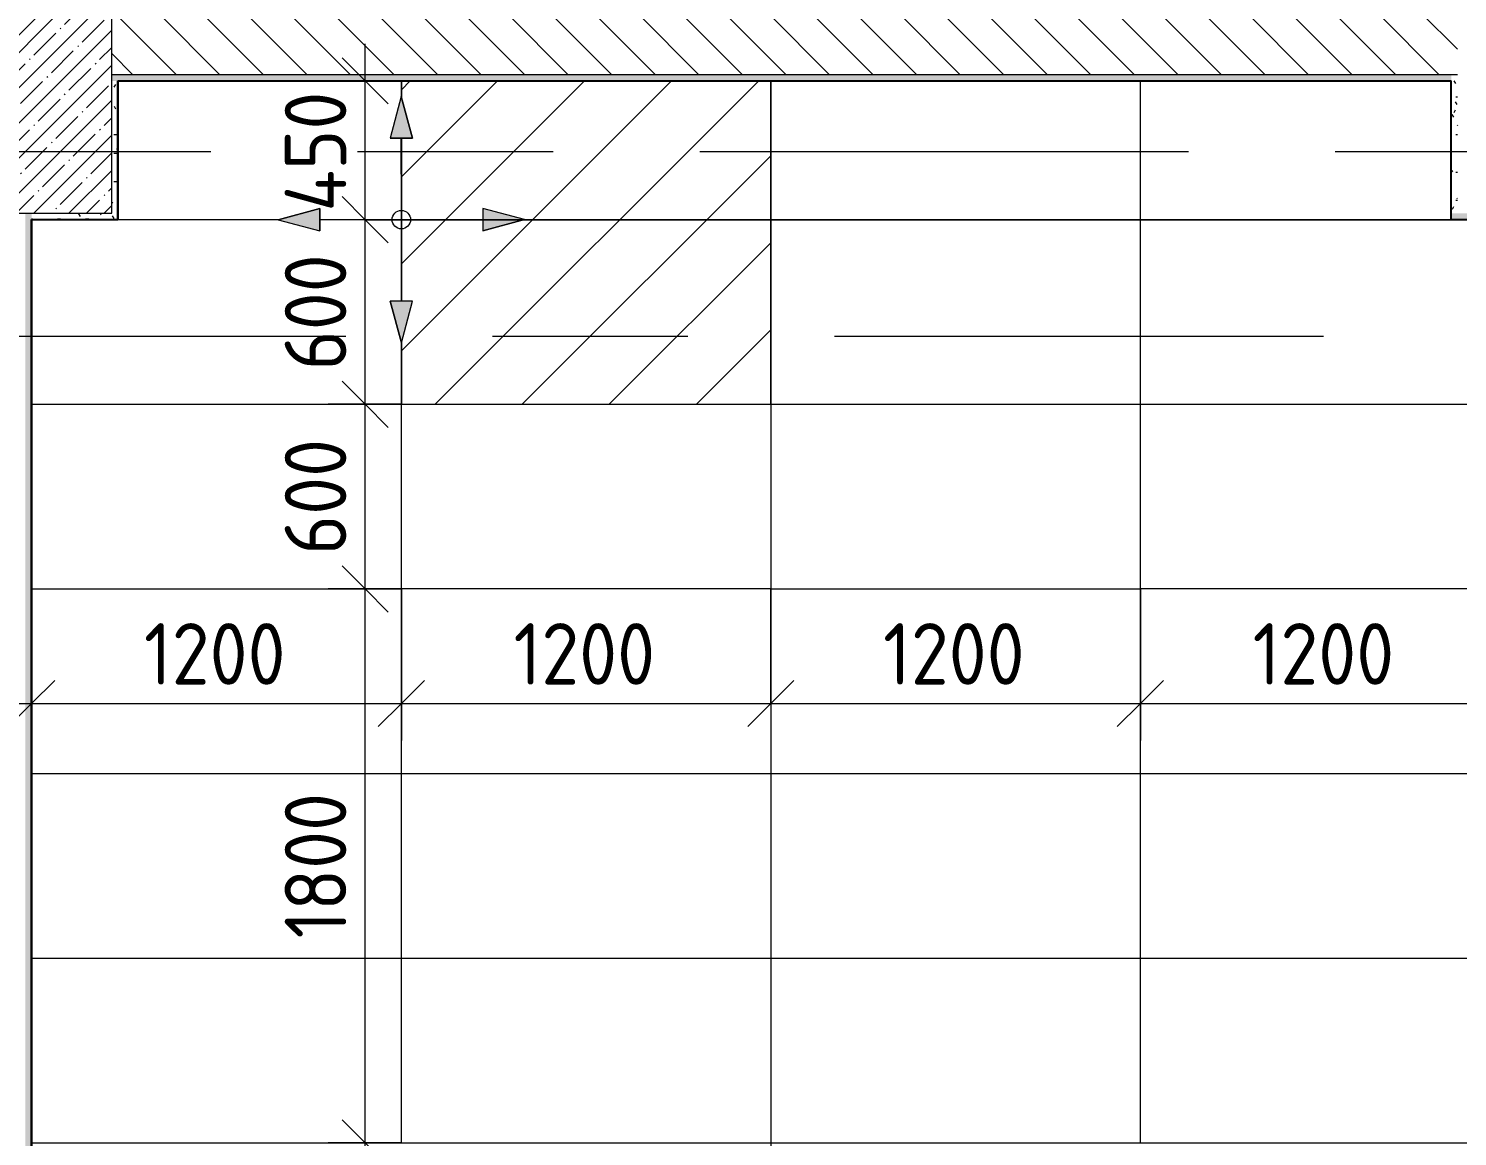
# Model space of a CAD drawing. Header units: millimetres. Extents: x 35378 to 237579, y -8553 to 29000.
# Drawn here: x 75710 to 80350, y 7900 to 11500 of the extents above; entities that cross this region are included whole.
import ezdxf

# ---------------------------------------------------------------- set-up
doc = ezdxf.new("R2010")
doc.units = ezdxf.units.MM
doc.linetypes.add('Осевая', pattern=[3175, 635, -476.25, 1587.5, -476.25])
for name, color, linetype, lineweight in [('A-ANNO-DIMS', 7, 'Continuous', 9), ('A-ANNO-DIMS-100', 7, 'Continuous', 9), ('A-CLNG', 7, 'Continuous', 9), ('A-CLNG-PATT', 7, 'Continuous', 9), ('A-DETL', 7, 'Continuous', 9), ('A-DETL-GENF', 7, 'Continuous', 9), ('A-WALL', 7, 'Continuous', 9), ('I-WALL', 7, 'Continuous', 9), ('S-COLS', 7, 'Continuous', 9), ('Оси-2', 7, 'Осевая', 9)]:
    doc.layers.add(name, color=color, linetype=linetype, lineweight=lineweight)
for name, color, linetype, lineweight, true_color in [('A-DETL-GENF-2', 7, 'Continuous', 9, 0x004000), ('A-WALL-3', 7, 'Continuous', 25, 0x3c3c3c), ('A-WALL-FNSH-2', 7, 'Continuous', 13, 0x3c3c3c)]:
    doc.layers.add(name, color=color, linetype=linetype, lineweight=lineweight, true_color=true_color)
doc.styles.add('ISOCPEUR_1', font='isocpeur.ttf', dxfattribs={"width": 0.9, "height": 200})
doc.dimstyles.new('ISO-2_0_0_9К_Средний_округл2', dxfattribs={"dimscale": 304.8, "dimtxt": 199.196235, "dimasz": 0.492126, "dimexe": 0.393701, "dimexo": 0, "dimgap": 0, "dimtad": 1, "dimdec": 0, "dimrnd": 10, "dimzin": 0, "dimdsep": 46, "dimtxsty": 'ISOCPEUR_1', "dimblk1": 'OBLIQUE', "dimblk2": 'OBLIQUE', "dimsah": 1, "dimcen": 0.09, "dimdle": 0.393701, "dimazin": 0, "dimtfac": 1, "dimtdec": 4, "dimtix": 1, "dimtmove": 0, "dimatfit": 3, "dimfxl": 1, "dimtvp": 1, "dimtolj": 1, "dimtzin": 0, "dimarcsym": 2})
pattern_1 = [(0, (0, 0), (121.92, 30.48), [10.058, -81.382, 10.058, -81.382, -487.68]), (0, (0, 0), (121.92, 30.48), [-182.88, 10.058, -172.822, 10.058, -81.382, -213.36]), (0, (0, 0), (121.92, 30.48), [-457.2, 10.058, -50.902, 10.058, -142.342]), (120, (45.72, 15.24), (-87.356454, 90.345817), [10.058, -81.382, 10.058, -81.382, -487.68]), (120, (45.72, 15.24), (-87.356454, 90.345817), [-182.88, 10.058, -172.822, 10.058, -81.382, -213.36]), (120, (45.72, 15.24), (-87.356454, 90.345817), [-457.2, 10.058, -50.902, 10.058, -142.342]), (240, (60.96, 76.2), (-34.563546, -120.825817), [10.058, -81.382, 10.058, -81.382, -487.68]), (240, (60.96, 76.2), (-34.563546, -120.825817), [-182.88, 10.058, -172.822, 10.058, -81.382, -213.36]), (240, (60.96, 76.2), (-34.563546, -120.825817), [-457.2, 10.058, -50.902, 10.058, -142.342])]

# ---------------------------------------------------------------- blocks, each defined once
blk = doc.blocks.new('BSC_Колонна _Прямоугольная - 650х500-23287315-План потолков с обозначением видов отделки и геометрии 1 этажа в осях 12-23')
at = {"layer": 'S-COLS'}
h = blk.add_hatch(dxfattribs=at)
h.set_pattern_fill('FP_34', color=256, style=0, pattern_type=2)
h.set_pattern_definition([(135, (11225, -75730), (-57.02463, -57.02463), []), (135, (11225, -75672.975), (-57.02463, -57.02463), [100.806, -20.161, 3.353, -16.808])])
h.paths.add_polyline_path([(325, -250), (325, 250), (-325, 250), (-325, -250)])
for p, q in [((325, 250), (-325, 250)), ((-325, 250), (-325, -250)), ((325, -250), (325, 250)), ((-325, -250), (325, -250))]:
    blk.add_line(p, q, dxfattribs=at)
blk = doc.blocks.new('Начало раскладки_красным - Начало раскладки_красным-26102174-План потолков с обозначением видов отделки и геометрии 1 этажа в осях 12-23')
at = {"layer": 'A-DETL-GENF'}
for points in [[(-36.2, 264.8), (36.2, 264.8), (0, 400)], [(-264.8, -36.2), (-264.8, 36.2), (-400, 0)], [(264.8, -36.2), (400, 0), (264.8, 36.2)], [(0, -400), (36.2, -264.8), (-36.2, -264.8)]]:
    blk.add_hatch(color=256, dxfattribs=at).paths.add_polyline_path(points)
for p, q in [((0, 400), (-36.2, 264.8)), ((0, 400), (-36.2, 264.8)), ((36.2, 264.8), (0, 400)), ((0, 400), (36.2, 264.8)), ((-36.2, 264.8), (36.2, 264.8)), ((-36.2, 264.8), (36.2, 264.8)), ((0, 30), (0, 264.8)), ((-264.8, 36.2), (-400, 0)), ((-400, 0), (-264.8, 36.2)), ((-400, 0), (-264.8, -36.2)), ((-400, 0), (-264.8, -36.2)), ((-264.8, -36.2), (-264.8, 36.2)), ((-264.8, 36.2), (-264.8, -36.2)), ((-30, 0), (-264.8, 0)), ((30, 0), (264.8, 0)), ((400, 0), (264.8, 36.2)), ((264.8, 36.2), (264.8, -36.2)), ((400, 0), (264.8, 36.2)), ((264.8, 36.2), (264.8, -36.2)), ((400, 0), (264.8, -36.2)), ((0, -30), (0, -264.8)), ((264.8, -36.2), (400, 0)), ((36.2, -264.8), (-36.2, -264.8)), ((-36.2, -264.8), (0, -400)), ((0, -400), (-36.2, -264.8)), ((-36.2, -264.8), (36.2, -264.8)), ((0, -400), (36.2, -264.8)), ((0, -400), (36.2, -264.8))]:
    blk.add_line(p, q, dxfattribs=at)
blk.add_circle((0, 0), 30, dxfattribs=at)
blk = doc.blocks.new('DIMBLOCK61-План потолков с обозначением видов отделки и геометрии 1 этажа в осях 12-23')
at = {"layer": 'A-ANNO-DIMS-100', "lineweight": 20}
for p, q in [((76803.2, 7879.1), (76728.2, 7954.1)), ((76803.2, 7879.1), (76878.2, 7804.1)), ((76803.2, 7279.1), (76728.2, 7354.1)), ((76803.2, 7279.1), (76878.2, 7204.1))]:
    blk.add_line(p, q, dxfattribs=at)
at = {"layer": 'A-ANNO-DIMS-100'}
for p, q in [((76920.5, 7879.1), (76683.2, 7879.1)), ((76803.2, 7279.1), (76803.2, 7879.1)), ((76803.2, 7879.1), (76920.5, 7879.1)), ((76920.5, 7279.1), (76683.2, 7279.1)), ((76803.2, 7279.1), (76920.5, 7279.1))]:
    blk.add_line(p, q, dxfattribs=at)
at = {"layer": 'A-ANNO-DIMS-100', "color": 0, "insert": (76541.9, 7389.5), "char_height": 200, "width": 455.087, "attachment_point": 1, "rotation": 90, "line_spacing_factor": 1.149209, "style": 'ISOCPEUR_1'}
blk.add_mtext('600', dxfattribs=at)
blk = doc.blocks.new('_Oblique')
at = {"color": 0, "linetype": 'ByBlock', "lineweight": -2}
blk.add_line((-0.5, -0.5), (0.5, 0.5), dxfattribs=at)
blk = doc.blocks.new('DIMBLOCK62-План потолков с обозначением видов отделки и геометрии 1 этажа в осях 12-23')
at = {"layer": 'A-ANNO-DIMS-100', "lineweight": 20}
for p, q in [((76803.2, 9679.1), (76728.2, 9754.1)), ((76803.2, 9679.1), (76878.2, 9604.1)), ((76803.2, 7879.1), (76728.2, 7954.1)), ((76803.2, 7879.1), (76878.2, 7804.1))]:
    blk.add_line(p, q, dxfattribs=at)
at = {"layer": 'A-ANNO-DIMS-100'}
for p, q in [((76920.5, 9679.1), (76683.2, 9679.1)), ((76803.2, 7879.1), (76803.2, 9679.1)), ((76803.2, 9679.1), (76920.5, 9679.1)), ((76920.5, 7879.1), (76683.2, 7879.1)), ((76803.2, 7879.1), (76920.5, 7879.1))]:
    blk.add_line(p, q, dxfattribs=at)
at = {"layer": 'A-ANNO-DIMS-100', "color": 0, "insert": (76541.9, 8543.5), "char_height": 200, "width": 565.411, "attachment_point": 1, "rotation": 90, "line_spacing_factor": 1.149209, "style": 'ISOCPEUR_1'}
blk.add_mtext('1800', dxfattribs=at)
blk = doc.blocks.new('DIMBLOCK63-План потолков с обозначением видов отделки и геометрии 1 этажа в осях 12-23')
at = {"layer": 'A-ANNO-DIMS-100', "lineweight": 20}
for p, q in [((76803.2, 10279.1), (76728.2, 10354.1)), ((76803.2, 10279.1), (76878.2, 10204.1)), ((76803.2, 9679.1), (76728.2, 9754.1)), ((76803.2, 9679.1), (76878.2, 9604.1))]:
    blk.add_line(p, q, dxfattribs=at)
at = {"layer": 'A-ANNO-DIMS-100'}
for p, q in [((76920.5, 10279.1), (76683.2, 10279.1)), ((76803.2, 9679.1), (76803.2, 10279.1)), ((76803.2, 10279.1), (76920.5, 10279.1)), ((76920.5, 9679.1), (76683.2, 9679.1)), ((76803.2, 9679.1), (76920.5, 9679.1))]:
    blk.add_line(p, q, dxfattribs=at)
at = {"layer": 'A-ANNO-DIMS-100', "color": 0, "insert": (76541.9, 9789.5), "char_height": 200, "width": 455.087, "attachment_point": 1, "rotation": 90, "line_spacing_factor": 1.149209, "style": 'ISOCPEUR_1'}
blk.add_mtext('600', dxfattribs=at)
blk = doc.blocks.new('DIMBLOCK64-План потолков с обозначением видов отделки и геометрии 1 этажа в осях 12-23')
at = {"layer": 'A-ANNO-DIMS-100', "lineweight": 20}
for p, q in [((76803.2, 10879), (76728.2, 10954)), ((76803.2, 10879), (76878.2, 10804)), ((76803.2, 10279.1), (76728.2, 10354.1)), ((76803.2, 10279.1), (76878.2, 10204.1))]:
    blk.add_line(p, q, dxfattribs=at)
at = {"layer": 'A-ANNO-DIMS-100'}
for p, q in [((80329, 10879), (76683.2, 10879)), ((76803.2, 10279.1), (76803.2, 10879)), ((76803.2, 10879), (80329, 10879)), ((76920.5, 10279.1), (76683.2, 10279.1)), ((76803.2, 10279.1), (76920.5, 10279.1))]:
    blk.add_line(p, q, dxfattribs=at)
at = {"layer": 'A-ANNO-DIMS-100', "color": 0, "insert": (76541.9, 10389.4), "char_height": 200, "width": 455.087, "attachment_point": 1, "rotation": 90, "line_spacing_factor": 1.149209, "style": 'ISOCPEUR_1'}
blk.add_mtext('600', dxfattribs=at)
blk = doc.blocks.new('DIMBLOCK65-План потолков с обозначением видов отделки и геометрии 1 этажа в осях 12-23')
at = {"layer": 'A-ANNO-DIMS-100'}
for p, q in [((76803.2, 10879), (76803.2, 11450)), ((76697.1, 11330), (76923.2, 11330)), ((76803.2, 11330), (76697.1, 11330)), ((80329, 10879), (76683.2, 10879)), ((76803.2, 10879), (80329, 10879))]:
    blk.add_line(p, q, dxfattribs=at)
at = {"layer": 'A-ANNO-DIMS-100', "lineweight": 20}
for p, q in [((76803.2, 11330), (76728.2, 11405)), ((76803.2, 11330), (76878.2, 11255)), ((76803.2, 10879), (76728.2, 10954)), ((76803.2, 10879), (76878.2, 10804))]:
    blk.add_line(p, q, dxfattribs=at)
at = {"layer": 'A-ANNO-DIMS-100', "color": 0, "insert": (76541.9, 10905.3), "char_height": 200, "width": 478.071, "attachment_point": 1, "rotation": 90, "line_spacing_factor": 1.149209, "style": 'ISOCPEUR_1'}
blk.add_mtext('450', dxfattribs=at)
blk = doc.blocks.new('DIMBLOCK87-План потолков с обозначением видов отделки и геометрии 1 этажа в осях 12-23')
at = {"layer": 'A-ANNO-DIMS-100'}
for p, q in [((76920.5, 9679.1), (76920.5, 9186.7)), ((76920.5, 9306.7), (76920.5, 9679.1)), ((75720, 9412.8), (75720, 9186.7)), ((75720, 9306.7), (75720, 9412.8)), ((75600, 9306.7), (76920.5, 9306.7))]:
    blk.add_line(p, q, dxfattribs=at)
at = {"layer": 'A-ANNO-DIMS-100', "lineweight": 20}
for p, q in [((75720, 9306.7), (75795, 9381.7)), ((76920.5, 9306.7), (76995.5, 9381.7)), ((75720, 9306.7), (75645, 9231.7)), ((76920.5, 9306.7), (76845.5, 9231.7))]:
    blk.add_line(p, q, dxfattribs=at)
at = {"layer": 'A-ANNO-DIMS-100', "color": 0, "insert": (76084.7, 9568), "char_height": 200, "width": 565.411, "attachment_point": 1, "line_spacing_factor": 1.149209, "style": 'ISOCPEUR_1'}
blk.add_mtext('1200', dxfattribs=at)
blk = doc.blocks.new('DIMBLOCK88-План потолков с обозначением видов отделки и геометрии 1 этажа в осях 12-23')
at = {"layer": 'A-ANNO-DIMS-100'}
for p, q in [((76920.5, 9679.1), (76920.5, 9186.7)), ((76920.5, 9306.7), (76920.5, 9679.1)), ((78120.5, 9679.1), (78120.5, 9186.7)), ((78120.5, 9306.7), (78120.5, 9679.1)), ((76920.5, 9306.7), (78120.5, 9306.7))]:
    blk.add_line(p, q, dxfattribs=at)
at = {"layer": 'A-ANNO-DIMS-100', "lineweight": 20}
for p, q in [((76920.5, 9306.7), (76995.5, 9381.7)), ((78120.5, 9306.7), (78195.5, 9381.7)), ((76920.5, 9306.7), (76845.5, 9231.7)), ((78120.5, 9306.7), (78045.5, 9231.7))]:
    blk.add_line(p, q, dxfattribs=at)
at = {"layer": 'A-ANNO-DIMS-100', "color": 0, "insert": (77284.9, 9568), "char_height": 200, "width": 565.411, "attachment_point": 1, "line_spacing_factor": 1.149209, "style": 'ISOCPEUR_1'}
blk.add_mtext('1200', dxfattribs=at)
blk = doc.blocks.new('DIMBLOCK89-План потолков с обозначением видов отделки и геометрии 1 этажа в осях 12-23')
at = {"layer": 'A-ANNO-DIMS-100'}
for p, q in [((78120.5, 9679.1), (78120.5, 9186.7)), ((78120.5, 9306.7), (78120.5, 9679.1)), ((79320.5, 9679.1), (79320.5, 9186.7)), ((79320.5, 9306.7), (79320.5, 9679.1)), ((78120.5, 9306.7), (79320.5, 9306.7))]:
    blk.add_line(p, q, dxfattribs=at)
at = {"layer": 'A-ANNO-DIMS-100', "lineweight": 20}
for p, q in [((78120.5, 9306.7), (78195.5, 9381.7)), ((79320.5, 9306.7), (79395.5, 9381.7)), ((78120.5, 9306.7), (78045.5, 9231.7)), ((79320.5, 9306.7), (79245.5, 9231.7))]:
    blk.add_line(p, q, dxfattribs=at)
at = {"layer": 'A-ANNO-DIMS-100', "color": 0, "insert": (78484.9, 9568), "char_height": 200, "width": 565.411, "attachment_point": 1, "line_spacing_factor": 1.149209, "style": 'ISOCPEUR_1'}
blk.add_mtext('1200', dxfattribs=at)
blk = doc.blocks.new('DIMBLOCK90-План потолков с обозначением видов отделки и геометрии 1 этажа в осях 12-23')
at = {"layer": 'A-ANNO-DIMS-100'}
for p, q in [((79320.5, 9679.1), (79320.5, 9186.7)), ((79320.5, 9306.7), (79320.5, 9679.1)), ((80520.5, 9679.1), (80520.5, 9186.7)), ((80520.5, 9306.7), (80520.5, 9679.1)), ((79320.5, 9306.7), (80520.5, 9306.7))]:
    blk.add_line(p, q, dxfattribs=at)
at = {"layer": 'A-ANNO-DIMS-100', "lineweight": 20}
for p, q in [((79320.5, 9306.7), (79395.5, 9381.7)), ((80520.5, 9306.7), (80595.5, 9381.7)), ((79320.5, 9306.7), (79245.5, 9231.7)), ((80520.5, 9306.7), (80445.5, 9231.7))]:
    blk.add_line(p, q, dxfattribs=at)
at = {"layer": 'A-ANNO-DIMS-100', "color": 0, "insert": (79684.9, 9568), "char_height": 200, "width": 565.411, "attachment_point": 1, "line_spacing_factor": 1.149209, "style": 'ISOCPEUR_1'}
blk.add_mtext('1200', dxfattribs=at)

msp = doc.modelspace()

# ---------------------------------------------------------------- hatches: boundary and pattern name
at = {"layer": 'A-CLNG-PATT'}
h = msp.add_hatch(dxfattribs=at)
h.set_pattern_fill('FP_59', color=256, style=0, pattern_type=2)
h.set_pattern_definition([(180, (76920.5, 9679), (-7e-14, -600), []), (270, (76920.5, 9679), (1200, 7e-14), [])])
h.paths.add_polyline_path([(84459, 4071), (84459, 10879), (80329, 10879), (80329, 11329), (76001, 11329), (76001, 10879), (75721, 10879), (75721, 4071), (84179, 4071)])
h.paths.add_polyline_path([(81720.5, 4879.1), (81720.5, 5479.1), (82920.5, 5479.1), (82920.5, 4879.1)])
h.paths.add_polyline_path([(79369.6, 4879.1), (79320.5, 4879.1), (79320.5, 5479.1), (80520.5, 5479.1), (80520.5, 4879.1)])
h.paths.add_polyline_path([(78120.5, 4879.1), (76920.5, 4879.1), (76920.5, 5479.1), (78120.5, 5479.1)])
h.paths.add_polyline_path([(82920.5, 7279.1), (81720.5, 7279.1), (81720.5, 7879.1), (82920.5, 7879.1)])
h.paths.add_polyline_path([(79369.6, 7279.1), (79320.5, 7279.1), (79320.5, 7879.1), (80520.5, 7879.1), (80520.5, 7279.1)])
h.paths.add_polyline_path([(76920.5, 7279.1), (76920.5, 7879.1), (78120.5, 7879.1), (78120.5, 7279.1)])
h.paths.add_polyline_path([(82305.4, 9679.1), (81720.5, 9679.1), (81720.5, 10279.1), (82920.5, 10279.1), (82920.5, 9679.1)])
h.paths.add_polyline_path([(79369.6, 9679.1), (79320.5, 9679.1), (79320.5, 10279.1), (80520.5, 10279.1), (80520.5, 9679.1)])
h.paths.add_polyline_path([(78120.5, 9679.1), (76920.5, 9679.1), (76920.5, 10279.1), (78120.5, 10279.1)])
h.paths.add_polyline_path([(76920.7, 10479.1), (76884.4, 10614.3), (76956.9, 10614.4)])
h.paths.add_polyline_path([(76655.8, 10842.7), (76520.5, 10878.9), (76655.7, 10915.2)])
h.paths.add_polyline_path([(77185.3, 10843.1), (77185.2, 10915.5), (77320.5, 10879.4)])
h.paths.add_polyline_path([(76884.1, 11143.9), (76920.5, 11278.3), (76956.6, 11143.9), (76920.5, 11143.9)])
at = {"layer": 'A-DETL-GENF-2'}
h = msp.add_hatch(dxfattribs=at)
h.set_pattern_fill('FP_71', color=256, style=0, pattern_type=2)
h.set_pattern_definition([(45, (0, 0), (-141.42136, 141.42136), [])])
h.paths.add_polyline_path([(78120.5, 10279.1), (78120.5, 11330), (76920.5, 11330), (76920.5, 11278.3), (76956.6, 11143.9), (76920.5, 11143.9), (76920.5, 10614.4), (76956.9, 10614.4), (76920.5, 10479.1), (76920.5, 10279.1), (77320.5, 10279.1)])
h.paths.add_polyline_path([(77185.3, 10843.1), (77185.2, 10915.5), (77320.5, 10879.4)])
at = {"layer": 'I-WALL'}
h = msp.add_hatch(dxfattribs=at)
h.set_pattern_fill('FP_21', color=256, style=0, pattern_type=2)
h.set_pattern_definition([(135, (0, 0), (-70.71068, -70.71068), [])])
h.paths.add_polyline_path([(80350, 11350), (80350, 11550), (75980, 11550), (75980, 11350), (80330, 11350)])
h = msp.add_hatch(dxfattribs=at)
h.set_pattern_fill('FP_57', color=256, style=0, pattern_type=2)
h.set_pattern_definition(pattern_1)
h.paths.add_polyline_path([(80329, 11330), (80330, 11330), (80330, 11350), (75980, 11350), (75980, 11330), (79369.6, 11330)])
h = msp.add_hatch(dxfattribs=at)
h.set_pattern_fill('FP_57', color=256, style=0, pattern_type=2)
h.set_pattern_definition(pattern_1)
h.paths.add_polyline_path([(76000, 10880), (76000, 11330), (75980, 11330), (75980, 10880)])
h = msp.add_hatch(dxfattribs=at)
h.set_pattern_fill('FP_57', color=256, style=0, pattern_type=2)
h.set_pattern_definition(pattern_1)
h.paths.add_polyline_path([(80350, 10900), (80350, 11350), (80330, 11350), (80330, 10900)])
h = msp.add_hatch(dxfattribs=at)
h.set_pattern_fill('FP_57', color=256, style=0, pattern_type=2)
h.set_pattern_definition(pattern_1)
h.paths.add_polyline_path([(75720, 4050), (75720, 10900), (75700, 10900), (75700, 4050)])
h = msp.add_hatch(dxfattribs=at)
h.set_pattern_fill('FP_57', color=256, style=0, pattern_type=2)
h.set_pattern_definition(pattern_1)
h.paths.add_polyline_path([(75980, 10880), (75980, 10900), (75720, 10900), (75720, 10880)])
h = msp.add_hatch(dxfattribs=at)
h.set_pattern_fill('FP_57', color=256, style=0, pattern_type=2)
h.set_pattern_definition(pattern_1)
h.paths.add_polyline_path([(80350, 10880), (84460, 10880), (84460, 10900), (80330, 10900), (80330, 10880)])

# ---------------------------------------------------------------- linework, layer by layer
at = {"layer": 'A-CLNG'}
for p, q in [((76001, 10879), (75721, 10879)), ((75721, 10879), (75721, 4071)), ((80329, 10879), (80329, 10880)), ((76920.5, 9679.1), (76920.5, 10279.1)), ((76920.5, 10279.1), (78120.5, 10279.1)), ((78120.5, 10279.1), (78120.5, 9679.1)), ((79320.5, 9679.1), (79320.5, 10279.1)), ((79320.5, 10279.1), (80520.5, 10279.1)), ((78120.5, 9679.1), (76920.5, 9679.1)), ((80520.5, 9679.1), (79320.5, 9679.1))]:
    msp.add_line(p, q, dxfattribs=at)
at = {"layer": 'A-DETL'}
for p, q in [((78120.5, 11330), (76920.5, 11330)), ((76920.5, 11330), (76920.5, 11278.3)), ((78120.5, 10279.1), (78120.5, 11330)), ((76920.5, 11143.9), (76920.5, 10614.4)), ((76920.5, 10480), (76920.5, 10279.1)), ((76920.5, 10279.1), (78120.5, 10279.1))]:
    msp.add_line(p, q, dxfattribs=at)
at = {"layer": 'A-WALL'}
msp.add_line((80350, 11350), (75980, 11350), dxfattribs=at)
at = {"layer": 'A-WALL-3'}
for p, q in [((76000, 11330), (80330, 11330)), ((76000, 10880), (76000, 11330)), ((80330, 10880), (80330, 11330)), ((75720, 4070), (75720, 10880)), ((75720, 10880), (76000, 10880)), ((80330, 10880), (84460, 10880))]:
    msp.add_line(p, q, dxfattribs=at)
at = {"layer": 'A-WALL-FNSH-2'}
for p, q in [((80329, 11330), (80329, 10880)), ((80329, 10880), (80330, 10880))]:
    msp.add_line(p, q, dxfattribs=at)
at = {"layer": 'I-WALL'}
for p, q in [((80329, 11329), (76001, 11329)), ((76001, 11329), (76001, 10879)), ((75721, 10879), (75720, 10879)), ((84459, 10879), (80329, 10879)), ((75721, 10619), (75720, 10619)), ((75721, 9179), (75720, 9179))]:
    msp.add_line(p, q, dxfattribs=at)
at = {"layer": 'Оси-2'}
for p, q in [((38678.1, 11100), (82214, 11100)), ((39116.2, 10500), (82214, 10500))]:
    msp.add_line(p, q, dxfattribs=at)

# ---------------------------------------------------------------- block references
at = {"layer": 'A-DETL-GENF', "rotation": 270.0335966872861}
msp.add_blockref('Начало раскладки_красным - Начало раскладки_красным-26102174-План потолков с обозначением видов отделки и геометрии 1 этажа в осях 12-23', (76920.5, 10879.1), dxfattribs=at)
at = {"layer": 'S-COLS', "rotation": 270.0000000000007}
msp.add_blockref('BSC_Колонна _Прямоугольная - 650х500-23287315-План потолков с обозначением видов отделки и геометрии 1 этажа в осях 12-23', (75730, 11225), dxfattribs=at)

# ---------------------------------------------------------------- dimensions: what is measured, and where the dimension line sits
at = {"layer": 'A-ANNO-DIMS'}
for base, p1, p2, override, picture, middle in [((76803.2, 11330), (80329, 10879), (76697.1, 11330), {"dimpost": '<>', "dimfxl": 3659.757521}, 'DIMBLOCK65-План потолков с обозначением видов отделки и геометрии 1 этажа в осях 12-23', (76703.2, 11104.5)), ((76803.2, 10879), (76920.5, 10279.1), (80329, 10879), {"dimpost": '<>', "dimfxl": 3460.878786}, 'DIMBLOCK64-План потолков с обозначением видов отделки и геометрии 1 этажа в осях 12-23', (76703.2, 10579.1)), ((76803.2, 10279.1), (76920.5, 9679.1), (76920.5, 10279.1), {"dimpost": '<>', "dimfxl": 600}, 'DIMBLOCK63-План потолков с обозначением видов отделки и геометрии 1 этажа в осях 12-23', (76703.2, 9979.1)), ((76803.2, 9679.1), (76920.5, 7879.1), (76920.5, 9679.1), {"dimpost": '<>', "dimfxl": 1800}, 'DIMBLOCK62-План потолков с обозначением видов отделки и геометрии 1 этажа в осях 12-23', (76703.2, 8779.1)), ((76803.2, 7879.1), (76920.5, 7279.1), (76920.5, 7879.1), {"dimpost": '<>', "dimfxl": 600}, 'DIMBLOCK61-План потолков с обозначением видов отделки и геометрии 1 этажа в осях 12-23', (76703.2, 7579.1))]:
    dim = msp.add_linear_dim(base=base, p1=p1, p2=p2, angle=90, dimstyle='ISO-2_0_0_9К_Средний_округл2', override=override, dxfattribs=at)
    dim.commit()
    dim.dimension.update_dxf_attribs({"geometry": picture, "text_midpoint": middle})
for base, p1, p2, override, picture, middle in [((76920.5039, 9306.71), (75720, 9412.776), (76920.5039, 9679.1364), {"dimpost": '<>', "dimfxl": 1229.69812}, 'DIMBLOCK87-План потолков с обозначением видов отделки и геометрии 1 этажа в осях 12-23', (76320.2519, 9406.71)), ((78120.5, 9306.7), (76920.5, 9679.1), (78120.5, 9679.1), {"dimpost": '<>', "dimfxl": 1200}, 'DIMBLOCK88-План потолков с обозначением видов отделки и геометрии 1 этажа в осях 12-23', (77520.5, 9406.7)), ((79320.5, 9306.7), (78120.5, 9679.1), (79320.5, 9679.1), {"dimpost": '<>', "dimfxl": 1200}, 'DIMBLOCK89-План потолков с обозначением видов отделки и геометрии 1 этажа в осях 12-23', (78720.5, 9406.7)), ((80520.5, 9306.7), (79320.5, 9679.1), (80520.5, 9679.1), {"dimpost": '<>', "dimfxl": 1200}, 'DIMBLOCK90-План потолков с обозначением видов отделки и геометрии 1 этажа в осях 12-23', (79920.5, 9406.7))]:
    dim = msp.add_linear_dim(base=base, p1=p1, p2=p2, dimstyle='ISO-2_0_0_9К_Средний_округл2', override=override, dxfattribs=at)
    dim.commit()
    dim.dimension.update_dxf_attribs({"geometry": picture, "text_midpoint": middle})

doc.saveas('drawing.dxf')
